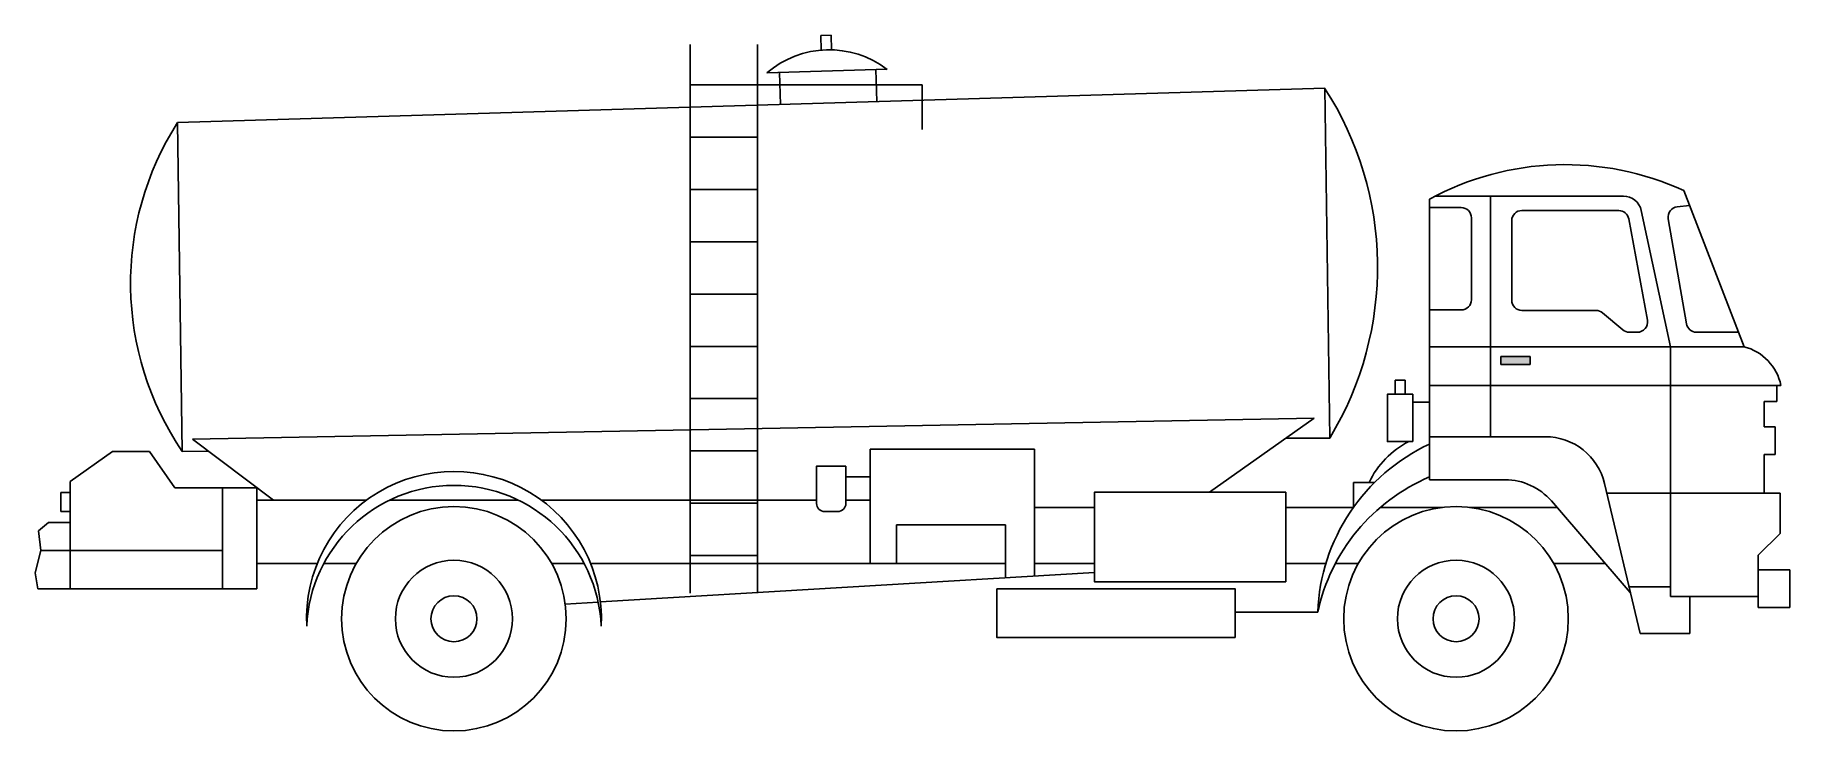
# Model space of a CAD drawing. Extents: x -292 to 0, y 0 to 116.
import ezdxf

# ---------------------------------------------------------------- set-up
doc = ezdxf.new("R2010")
doc.units = 0
doc.layers.add('LAYER01', color=7, linetype='CONTINUOUS')

msp = doc.modelspace()

# ---------------------------------------------------------------- linework, layer by layer
at = {"layer": 'LAYER01', "color": 7, "linetype": 'CONTINUOUS'}
for p, q in [((-183.02, 22.94), (-183.02, 114.35)), ((-171.83, 22.94), (-171.83, 114.35)), ((-159.6, 115.93), (-161.29, 115.88)), ((-161.29, 115.88), (-161.22, 113.43)), ((-159.6, 115.93), (-159.53, 113.48)), ((-150.25, 110.23), (-170.28, 109.62)), ((-168.19, 109.69), (-168.03, 104.39)), ((-152.15, 110.17), (-151.99, 104.87)), ((-77.43, 107.11), (-268.37, 101.37)), ((-144.41, 107.62), (-183.02, 107.62)), ((-144.41, 107.62), (-144.41, 100.19)), ((-76.59, 48.78), (-77.43, 107.11)), ((-267.58, 46.56), (-268.37, 101.37)), ((-171.83, 98.91), (-183.02, 98.91)), ((-171.83, 90.2), (-183.02, 90.2)), ((-59.97, 41.85), (-59.97, 88.6)), ((-27.72, 89.1), (-59.03, 89.1)), ((-49.86, 49.02), (-49.86, 89.1)), ((-7.64, 64.01), (-17.64, 90.01)), ((-59.97, 87.2), (-54.7, 87.2)), ((-53.01, 85.5), (-53.01, 71.83)), ((-46.3, 71.75), (-46.3, 85.01)), ((-44.61, 86.7), (-28.49, 86.7)), ((-26.83, 85.31), (-23.72, 68.41)), ((-19.88, 64.01), (-24.74, 86.69)), ((-20.24, 85.34), (-17.22, 67.82)), ((-16.69, 87.54), (-18.75, 87.31)), ((-171.83, 81.49), (-183.02, 81.49)), ((-171.83, 72.78), (-183.02, 72.78)), ((-54.7, 70.14), (-59.97, 70.14)), ((-32.26, 70.06), (-44.61, 70.06)), ((-27.8, 66.81), (-31.17, 69.66)), ((-25.39, 66.41), (-26.71, 66.41)), ((-15.55, 66.41), (-8.57, 66.41)), ((-171.83, 64.07), (-183.02, 64.07)), ((-7.64, 64.01), (-59.97, 64.01)), ((-48.12, 61.03), (-48.12, 62.39)), ((-43.23, 62.39), (-48.12, 62.39)), ((-43.23, 62.39), (-43.23, 61.03)), ((-19.88, 22.38), (-19.88, 64.01)), ((-64.03, 58.46), (-65.72, 58.46)), ((-65.72, 56.1), (-65.72, 58.46)), ((-64.03, 56.1), (-64.03, 58.46)), ((-43.23, 61.03), (-48.12, 61.03)), ((-1.49, 57.56), (-59.97, 57.56)), ((-2.19, 54.9), (-2.19, 57.56)), ((-171.83, 55.36), (-183.02, 55.36)), ((-59.97, 54.78), (-62.78, 54.78)), ((-4.3, 54.9), (-2.19, 54.9)), ((-4.3, 50.69), (-4.3, 54.9)), ((-79.19, 52.1), (-265.86, 48.6)), ((-96.59, 39.76), (-79.19, 52.1)), ((-2.45, 50.69), (-4.3, 50.69)), ((-2.45, 46.05), (-2.45, 50.69)), ((-252.41, 38.43), (-265.86, 48.6)), ((-125.72, 46.95), (-153.06, 46.95)), ((-153.06, 46.95), (-153.06, 27.92)), ((-125.72, 25.8), (-125.72, 46.95)), ((-76.59, 48.78), (-83.87, 48.78)), ((-40.72, 49.02), (-59.97, 49.02)), ((-279.21, 46.55), (-286.22, 41.58)), ((-273.02, 46.55), (-279.21, 46.55)), ((-268.8, 40.49), (-273.02, 46.55)), ((-267.58, 46.56), (-263.2, 46.59)), ((-171.83, 46.65), (-183.02, 46.65)), ((-4.3, 39.64), (-4.3, 46.05)), ((-4.3, 46.05), (-2.45, 46.05)), ((-286.22, 41.58), (-286.22, 23.69)), ((-153.06, 42.33), (-157.13, 42.33)), ((-72.65, 37.24), (-72.65, 41.38)), ((-72.65, 41.38), (-69.15, 41.38)), ((-59.97, 41.85), (-47.39, 41.85)), ((-30.84, 41.2), (-24.95, 16.22)), ((-287.79, 39.74), (-286.22, 39.74)), ((-287.79, 36.55), (-287.79, 39.74)), ((-255.14, 40.49), (-268.8, 40.49)), ((-260.9, 23.69), (-260.9, 40.49)), ((-255.14, 40.49), (-255.14, 23.69)), ((-236.93, 38.43), (-255.14, 38.43)), ((-211.59, 38.43), (-233.12, 38.43)), ((-162.01, 38.43), (-207.78, 38.43)), ((-153.06, 38.43), (-157.13, 38.43)), ((-26.57, 23.09), (-39.7, 38.32)), ((-1.6, 39.64), (-30.47, 39.64)), ((-1.6, 32.9), (-1.6, 39.64)), ((-286.22, 36.55), (-287.79, 36.55)), ((-171.83, 37.94), (-183.02, 37.94)), ((-115.75, 37.24), (-125.72, 37.24)), ((-72.65, 37.24), (-83.92, 37.24)), ((-57.83, 37.24), (-68.18, 37.24)), ((-38.76, 37.24), (-53.31, 37.24)), ((-291.53, 33.35), (-289.83, 34.71)), ((-291.12, 30.08), (-291.53, 33.35)), ((-289.83, 34.71), (-286.22, 34.71)), ((-148.7, 34.34), (-148.7, 27.92)), ((-130.56, 34.34), (-148.7, 34.34)), ((-130.56, 25.51), (-130.56, 34.34)), ((-5.31, 29.27), (-1.6, 32.9)), ((-292.07, 26.34), (-291.12, 30.08)), ((-260.9, 30.08), (-291.12, 30.08)), ((-171.83, 29.23), (-183.02, 29.23)), ((-5.31, 20.59), (-5.31, 29.27)), ((-291.62, 23.69), (-292.07, 26.34)), ((-245.09, 27.92), (-255.14, 27.92)), ((-238.6, 27.92), (-244.01, 27.92)), ((-200.71, 27.92), (-206.11, 27.92)), ((-130.56, 27.92), (-199.62, 27.92)), ((-197.98, 21.49), (-115.75, 26.4)), ((-115.75, 27.92), (-125.72, 27.92)), ((-77.23, 27.92), (-83.92, 27.92)), ((-71.82, 27.92), (-75.64, 27.92)), ((-30.73, 27.92), (-39.32, 27.92)), ((-5.31, 26.83), (0, 26.83)), ((0, 26.83), (0, 20.59)), ((-291.62, 23.69), (-255.14, 23.69)), ((-19.88, 23.99), (-26.78, 23.99)), ((-203.83, 21.14), (-198.36, 21.47)), ((-19.88, 22.38), (-5.31, 22.38)), ((-16.64, 16.22), (-16.64, 22.37)), ((0, 20.59), (-5.31, 20.59)), ((-78.6, 19.81), (-92.31, 19.81)), ((-24.95, 16.22), (-16.64, 16.22))]:
    msp.add_line(p, q, dxfattribs=at)
for points in [[(-62.78, 48.22), (-62.78, 56.1), (-66.98, 56.1), (-66.98, 48.22)], [(-83.92, 24.86), (-83.92, 39.76), (-115.75, 39.76), (-115.75, 24.86)], [(-92.31, 15.54), (-92.31, 23.66), (-131.99, 23.66), (-131.99, 15.54)]]:
    msp.add_lwpolyline(points, close=True, dxfattribs=at)
msp.add_lwpolyline([(-157.13, 44.12), (-157.13, 37.9, -0.414214), (-158.49, 36.55), (-160.66, 36.55, -0.414214), (-162.01, 37.9), (-162.01, 44.12)], format="xyb", close=True, dxfattribs=at)
for centre, radius in [((-222.36, 18.69), 18.69), ((-55.57, 18.69), 18.69), ((-222.36, 18.69), 9.75), ((-55.57, 18.69), 9.75), ((-222.36, 18.69), 3.83), ((-55.57, 18.69), 3.83)]:
    msp.add_circle(centre, radius, dxfattribs=at)
for centre, radius, start, end in [((-159.9, 97.58), 15.9, 52.6558, 130.7867), ((-123.61, 77.27), 54.97, 328.7877, 32.8736), ((-226.25, 74.56), 49.93, 147.5234, 214.1141), ((-37.4, 47.18), 47.17, 65.2339, 118.5754), ((-27.72, 86.05), 3.05, 12.1125, 90), ((-54.7, 85.5), 1.69, 360, 90), ((-44.61, 85.01), 1.69, 90, 180), ((-28.49, 85.01), 1.69, 10.4119, 90), ((-18.57, 85.63), 1.69, 96.3565, 189.7633), ((-54.7, 71.83), 1.69, 270, 360), ((-44.61, 71.75), 1.69, 180, 270), ((-32.26, 68.37), 1.69, 49.7753, 90), ((-25.39, 68.11), 1.69, 270, 10.4119), ((-15.55, 68.11), 1.69, 189.7633, 270), ((-26.71, 68.11), 1.69, 229.7753, 270), ((-26.71, 68.11), 1.69, 229.7753, 270), ((-9.74, 55.86), 8.42, 11.6383, 75.6068), ((-46.34, 18.54), 32.28, 114.9671, 177.7397), ((-56.73, 35.11), 14.72, 117.0199, 154.7897), ((-40.72, 38.87), 10.15, 13.2737, 90), ((-222.36, 18.69), 24.54, 357.1265, 182.8735), ((-222.36, 16.38), 24.53, 2.5093, 177.4907), ((-47.6, 13.11), 31.71, 112.9531, 167.7971), ((-47.39, 31.69), 10.15, 40.7754, 90)]:
    msp.add_arc(centre, radius, start, end, dxfattribs=at)
msp.add_solid([(-43.23, 62.39), (-43.23, 61.03), (-48.12, 62.39), (-48.12, 61.03)], dxfattribs=at)

doc.saveas('drawing.dxf')
